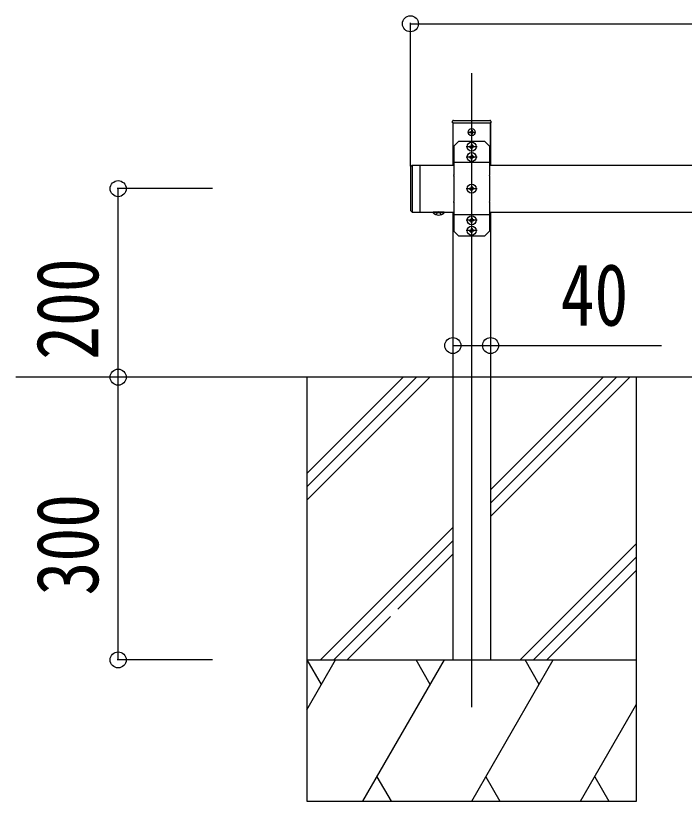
# Model space of a CAD drawing. Units: millimetres, scale not verified. Extents: x -10512 to 10512, y -7425 to 7425.
# Drawn here: x -2482 to -1772, y -3988 to -3155 of the extents above; entities that cross this region are included whole.
import ezdxf
from ezdxf.enums import TextEntityAlignment as Align

# ---------------------------------------------------------------- set-up
doc = ezdxf.new("R2010")
doc.units = ezdxf.units.MM
doc.header["$LTSCALE"] = 30
for name, color, linetype in [('0-3_YKK_12', 2, 'Continuous'), ('0-4_YKK_13', 4, 'Continuous'), ('0-5_YKK_A1', 4, 'Continuous'), ('0-6_YKK_D', 6, 'Continuous')]:
    doc.layers.add(name, color=color, linetype=linetype)
doc.styles.add('ＭＳ ゴシック', font='')
doc.styles.get('ＭＳ ゴシック').set_extended_font_data('MS Gothic')

msp = doc.modelspace()

# ---------------------------------------------------------------- linework, layer by layer
at = {"layer": '0-3_YKK_12'}
for p, q in [((-1997.84, -3888.33), (-1997.85, -3215.83)), ((-1997.85, -3282.48), (-1997.85, -3274.18)), ((-2002, -3278.33), (-1993.7, -3278.33)), ((-1997.84, -3299.56), (-1997.84, -3288.09)), ((-1992.11, -3293.83), (-2003.58, -3293.83)), ((-1997.84, -3310.56), (-1997.84, -3299.09)), ((-1992.11, -3304.83), (-2003.58, -3304.83)), ((-1997.84, -3344.06), (-1997.84, -3332.59)), ((-1992.11, -3338.33), (-2003.58, -3338.33)), ((-1997.84, -3377.56), (-1997.84, -3366.09)), ((-1992.11, -3371.83), (-2003.58, -3371.83)), ((-1992.11, -3382.83), (-2003.58, -3382.83)), ((-1997.84, -3388.56), (-1997.84, -3377.09))]:
    msp.add_line(p, q, dxfattribs=at)
at = {"layer": '0-4_YKK_13'}
for p, q in [((-2018.35, -3268.33), (-2018.25, -3266.76)), ((-2017.25, -3265.83), (-1978.44, -3265.83)), ((-2017.35, -3268.33), (-2018.35, -3268.33)), ((-2017.35, -3268.33), (-1978.34, -3268.33)), ((-1999.9, -3277.98), (-1999.9, -3278.68)), ((-1999.9, -3277.98), (-1998.7, -3277.98)), ((-1999.9, -3278.68), (-1998.7, -3278.68)), ((-1998.2, -3276.28), (-1997.5, -3276.28)), ((-1998.2, -3276.28), (-1998.2, -3277.48)), ((-1998.2, -3279.18), (-1998.2, -3280.38)), ((-1998.2, -3280.38), (-1997.5, -3280.38)), ((-1997.5, -3276.28), (-1997.5, -3277.48)), ((-1997.5, -3279.18), (-1997.5, -3280.38)), ((-1997, -3277.98), (-1995.8, -3277.98)), ((-1997, -3278.68), (-1995.8, -3278.68)), ((-1995.8, -3277.98), (-1995.8, -3278.68)), ((-2011.84, -3288.33), (-2016.84, -3293.33)), ((-1998.56, -3288.33), (-2011.84, -3288.33)), ((-1998.44, -3291.45), (-1998.46, -3292.49)), ((-1997.25, -3291.45), (-1997.23, -3292.49)), ((-1983.84, -3288.33), (-1997.13, -3288.33)), ((-1983.84, -3288.33), (-1978.84, -3293.33)), ((-2016.84, -3293.33), (-2016.84, -3323.61)), ((-2000.22, -3293.23), (-1999.18, -3293.21)), ((-2000.22, -3294.42), (-1999.18, -3294.44)), ((-1999.18, -3293.21), (-1998.57, -3293.1)), ((-1999.18, -3294.44), (-1998.57, -3294.56)), ((-1998.46, -3292.49), (-1998.57, -3293.1)), ((-1998.46, -3295.16), (-1998.57, -3294.56)), ((-1998.44, -3296.2), (-1998.46, -3295.16)), ((-1997.25, -3296.2), (-1997.23, -3295.16)), ((-1997.23, -3292.49), (-1997.12, -3293.1)), ((-1997.23, -3295.16), (-1997.12, -3294.56)), ((-1996.51, -3293.21), (-1997.12, -3293.1)), ((-1996.51, -3294.44), (-1997.12, -3294.56)), ((-1995.47, -3293.23), (-1996.51, -3293.21)), ((-1995.47, -3294.42), (-1996.51, -3294.44)), ((-1978.84, -3293.33), (-1978.84, -3323.61)), ((-2000.22, -3304.23), (-1999.18, -3304.21)), ((-2000.22, -3305.42), (-1999.18, -3305.44)), ((-1999.18, -3304.21), (-1998.57, -3304.1)), ((-1999.18, -3305.44), (-1998.57, -3305.56)), ((-1998.46, -3303.49), (-1998.57, -3304.1)), ((-1998.46, -3306.16), (-1998.57, -3305.56)), ((-1998.44, -3302.45), (-1998.46, -3303.49)), ((-1998.44, -3307.2), (-1998.46, -3306.16)), ((-1997.25, -3302.45), (-1997.23, -3303.49)), ((-1997.25, -3307.2), (-1997.23, -3306.16)), ((-1997.23, -3303.49), (-1997.12, -3304.1)), ((-1997.23, -3306.16), (-1997.12, -3305.56)), ((-1996.51, -3304.21), (-1997.12, -3304.1)), ((-1996.51, -3305.44), (-1997.12, -3305.56)), ((-1995.47, -3304.23), (-1996.51, -3304.21)), ((-1995.47, -3305.42), (-1996.51, -3305.44)), ((-2062.84, -3315.32), (-2062.84, -3361.32)), ((-2060.84, -3313.32), (-2060.84, -3363.32)), ((-2052.84, -3313.32), (-2052.84, -3363.32)), ((-1978.84, -3310.73), (-2016.84, -3310.73)), ((-2016.84, -3325.04), (-2016.84, -3351.61)), ((-1978.84, -3325.04), (-1978.84, -3351.61)), ((-2000.22, -3337.73), (-1999.18, -3337.71)), ((-2000.22, -3338.92), (-1999.18, -3338.94)), ((-1999.18, -3337.71), (-1998.57, -3337.6)), ((-1999.18, -3338.94), (-1998.57, -3339.06)), ((-1998.46, -3336.99), (-1998.57, -3337.6)), ((-1998.46, -3339.66), (-1998.57, -3339.06)), ((-1998.44, -3335.95), (-1998.46, -3336.99)), ((-1998.44, -3340.7), (-1998.46, -3339.66)), ((-1997.25, -3335.95), (-1997.23, -3336.99)), ((-1997.25, -3340.7), (-1997.23, -3339.66)), ((-1997.23, -3336.99), (-1997.12, -3337.6)), ((-1997.23, -3339.66), (-1997.12, -3339.06)), ((-1996.51, -3337.71), (-1997.12, -3337.6)), ((-1996.51, -3338.94), (-1997.12, -3339.06)), ((-1995.47, -3337.73), (-1996.51, -3337.71)), ((-1995.47, -3338.92), (-1996.51, -3338.94)), ((-2016.84, -3353.04), (-2016.84, -3383.33)), ((-1978.84, -3353.04), (-1978.84, -3383.33)), ((-2062.84, -3361.32), (-2060.84, -3363.32)), ((-2060.84, -3363.32), (-2050.84, -3363.32)), ((-2026.94, -3363.32), (-2038.74, -3363.32)), ((-2038.74, -3363.32), (-2038.74, -3363.84)), ((-2026.94, -3363.32), (-2038.74, -3363.32)), ((-2038.74, -3363.32), (-2038.74, -3363.84)), ((-2026.94, -3363.84), (-2038.74, -3363.84)), ((-2026.94, -3363.84), (-2038.74, -3363.84)), ((-2030.34, -3363.32), (-2035.34, -3363.32)), ((-2030.34, -3363.32), (-2035.34, -3363.32)), ((-2026.94, -3363.32), (-2026.94, -3363.84)), ((-2026.94, -3363.32), (-2026.94, -3363.84)), ((-1978.84, -3365.93), (-2016.84, -3365.93)), ((-2000.22, -3371.23), (-1999.18, -3371.21)), ((-2000.22, -3372.42), (-1999.18, -3372.44)), ((-1999.18, -3371.21), (-1998.57, -3371.1)), ((-1999.18, -3372.44), (-1998.57, -3372.56)), ((-1998.46, -3370.49), (-1998.57, -3371.1)), ((-1998.46, -3373.16), (-1998.57, -3372.56)), ((-1998.44, -3369.45), (-1998.46, -3370.49)), ((-1998.44, -3374.2), (-1998.46, -3373.16)), ((-1997.25, -3369.45), (-1997.23, -3370.49)), ((-1997.25, -3374.2), (-1997.23, -3373.16)), ((-1997.23, -3370.49), (-1997.12, -3371.1)), ((-1997.23, -3373.16), (-1997.12, -3372.56)), ((-1996.51, -3371.21), (-1997.12, -3371.1)), ((-1996.51, -3372.44), (-1997.12, -3372.56)), ((-1995.47, -3371.23), (-1996.51, -3371.21)), ((-1995.47, -3372.42), (-1996.51, -3372.44)), ((-2011.84, -3388.33), (-2016.84, -3383.33)), ((-2000.22, -3382.23), (-1999.18, -3382.21)), ((-2000.22, -3383.42), (-1999.18, -3383.44)), ((-1999.18, -3382.21), (-1998.57, -3382.1)), ((-1999.18, -3383.44), (-1998.57, -3383.56)), ((-1998.46, -3381.49), (-1998.57, -3382.1)), ((-1998.46, -3384.16), (-1998.57, -3383.56)), ((-1998.44, -3380.45), (-1998.46, -3381.49)), ((-1997.25, -3380.45), (-1997.23, -3381.49)), ((-1997.23, -3381.49), (-1997.12, -3382.1)), ((-1997.23, -3384.16), (-1997.12, -3383.56)), ((-1996.51, -3382.21), (-1997.12, -3382.1)), ((-1996.51, -3383.44), (-1997.12, -3383.56)), ((-1995.47, -3382.23), (-1996.51, -3382.21)), ((-1995.47, -3383.42), (-1996.51, -3383.44)), ((-1983.84, -3388.33), (-1978.84, -3383.33)), ((-2011.84, -3388.33), (-1998.56, -3388.33)), ((-1998.44, -3385.2), (-1998.46, -3384.16)), ((-1997.25, -3385.2), (-1997.23, -3384.16)), ((-1997.13, -3388.33), (-1983.84, -3388.33))]:
    msp.add_line(p, q, dxfattribs=at)
for points in [[(-1977.44, -3266.76), (-1977.35, -3268.33), (-1978.34, -3268.33)], [(-2062.84, -3315.32), (-2060.84, -3313.32), (-2050.84, -3313.32)], [(-2035.29, -3366.04), (-2033.99, -3363.38), (-2032.84, -3362.76)], [(-2035.29, -3366.04), (-2033.99, -3363.38), (-2032.84, -3362.76)], [(-2030.39, -3366.04), (-2031.69, -3363.38), (-2032.84, -3362.76)], [(-2030.39, -3366.04), (-2031.69, -3363.38), (-2032.84, -3362.76)]]:
    msp.add_lwpolyline(points, dxfattribs=at)
for centre, radius in [((-1997.85, -3278.33), 3.75), ((-1997.84, -3293.83), 4.74), ((-1997.84, -3304.83), 4.74), ((-1997.84, -3338.33), 4.74), ((-1997.84, -3371.83), 4.74), ((-1997.84, -3382.83), 4.74)]:
    msp.add_circle(centre, radius, dxfattribs=at)
for centre, radius, start, end in [((-2017.25, -3266.83), 1, 90, 176.5), ((-1978.44, -3266.83), 1, 3.5, 90), ((-1998.7, -3277.48), 0.5, 270, 0), ((-1998.7, -3279.18), 0.5, 0, 90), ((-1997, -3277.48), 0.5, 180, 270), ((-1997, -3279.18), 0.5, 90, 180), ((-1997.84, -3287.63), 1, 224.427, 315.573), ((-1997.84, -3293.83), 2.45, 75.9892, 104.0108), ((-1997.84, -3293.83), 2.45, 165.9892, 194.0108), ((-1997.84, -3293.83), 2.45, 255.9892, 284.0108), ((-1997.84, -3293.83), 2.45, 345.9892, 14.0108), ((-1997.84, -3304.83), 2.45, 165.9892, 194.0108), ((-1997.84, -3304.83), 2.45, 75.9892, 104.0108), ((-1997.84, -3304.83), 2.45, 255.9892, 284.0108), ((-1997.84, -3304.83), 2.45, 345.9892, 14.0108), ((-2017.54, -3324.33), 1, 314.427, 45.573), ((-1978.14, -3324.33), 1, 134.427, 225.573), ((-1997.84, -3338.33), 2.45, 165.9892, 194.0108), ((-1997.84, -3338.33), 2.45, 75.9892, 104.0108), ((-1997.84, -3338.33), 2.45, 255.9892, 284.0108), ((-1997.84, -3338.33), 2.45, 345.9892, 14.0108), ((-2017.54, -3352.33), 1, 314.427, 45.573), ((-1978.14, -3352.33), 1, 134.427, 225.573), ((-2032.84, -3358.41), 8.02, 222.61678, 317.38322), ((-2032.84, -3358.41), 8.02, 222.61678, 317.38322), ((-1997.84, -3371.83), 2.45, 165.9892, 194.0108), ((-1997.84, -3371.83), 2.45, 75.9892, 104.0108), ((-1997.84, -3371.83), 2.45, 255.9892, 284.0108), ((-1997.84, -3371.83), 2.45, 345.9892, 14.0108), ((-1997.84, -3382.83), 2.45, 165.9892, 194.0108), ((-1997.84, -3382.83), 2.45, 75.9892, 104.0108), ((-1997.84, -3382.83), 2.45, 345.9892, 14.0108), ((-1997.84, -3389.03), 1, 44.427, 135.573), ((-1997.84, -3382.83), 2.45, 255.9892, 284.0108)]:
    msp.add_arc(centre, radius, start, end, dxfattribs=at)
at = {"layer": '0-5_YKK_A1'}
for p, q in [((-2017.85, -3268.33), (-1977.84, -3268.33)), ((-2017.85, -3268.33), (-2017.85, -3313.32)), ((-1977.85, -3293.66), (-1977.84, -3268.33)), ((-1977.84, -3268.33), (-1977.84, -3313.32)), ((-2052.84, -3313.32), (-2016.84, -3313.32)), ((-1978.84, -3313.32), (-1370.84, -3313.32)), ((-2052.84, -3363.32), (-2016.84, -3363.32)), ((-2017.85, -3363.32), (-2017.85, -3838.33)), ((-1978.84, -3363.32), (-1370.84, -3363.32)), ((-1977.84, -3363.32), (-1977.84, -3838.33)), ((-1391.34, -3538.32), (-2481.53, -3538.32)), ((-2172.85, -3538.32), (-2172.84, -3988.33)), ((-2172.85, -3640.67), (-2070.5, -3538.32)), ((-2172.85, -3654.82), (-2056.35, -3538.32)), ((-2172.85, -3668.96), (-2042.21, -3538.32)), ((-1977.84, -3686.09), (-1830.08, -3538.32)), ((-1977.84, -3671.95), (-1844.22, -3538.32)), ((-1977.84, -3657.81), (-1858.36, -3538.32)), ((-1822.84, -3988.33), (-1822.85, -3538.32)), ((-2158.37, -3838.33), (-2017.85, -3697.81)), ((-2144.22, -3838.33), (-2017.85, -3711.95)), ((-1946.23, -3838.33), (-1822.85, -3714.94)), ((-2076.08, -3784.33), (-2017.85, -3726.09)), ((-1932.09, -3838.33), (-1822.84, -3729.08)), ((-1917.95, -3838.33), (-1822.84, -3743.22)), ((-2130.08, -3838.33), (-2084.08, -3792.33)), ((-2172.84, -3891.44), (-2142.18, -3838.33)), ((-2172.84, -3838.33), (-1822.84, -3838.33)), ((-2157.18, -3864.31), (-2172.18, -3838.33)), ((-2113.31, -3988.32), (-2026.71, -3838.33)), ((-2041.71, -3864.31), (-2056.71, -3838.33)), ((-2017.85, -3838.33), (-1977.84, -3838.33)), ((-1997.84, -3988.33), (-1911.24, -3838.33)), ((-1926.24, -3864.31), (-1941.24, -3838.33)), ((-1882.37, -3988.33), (-1822.84, -3885.22)), ((-2098.31, -3962.35), (-2083.31, -3988.32)), ((-1982.84, -3962.34), (-1967.84, -3988.33)), ((-1867.37, -3962.35), (-1852.37, -3988.33)), ((-2172.84, -3988.33), (-1822.84, -3988.33))]:
    msp.add_line(p, q, dxfattribs=at)
at = {"layer": '0-6_YKK_D'}
for p, q in [((-2062.84, -3314.32), (-2062.84, -3162.32)), ((-2062.84, -3163.32), (791.16, -3163.32)), ((-2272.85, -3338.32), (-2373.85, -3338.32)), ((-2372.85, -3538.32), (-2372.85, -3338.32)), ((-2372.85, -3838.32), (-2372.85, -3538.32)), ((-2272.85, -3838.32), (-2373.85, -3838.32))]:
    msp.add_line(p, q, dxfattribs=at)
msp.add_lwpolyline([(-2017.85, -3504.76), (-1977.84, -3504.76), (-1796.65, -3504.76)], dxfattribs=at)
for centre in [(-2062.84, -3163.32), (-2372.85, -3338.32), (-2017.85, -3504.76), (-1977.84, -3504.76), (-2372.85, -3538.32), (-2372.85, -3538.32), (-2372.85, -3838.32)]:
    msp.add_circle(centre, 8.5, dxfattribs=at)

# ---------------------------------------------------------------- texts
at = {"layer": '0-6_YKK_D', "style": 'ＭＳ ゴシック', "width": 0.8}
for s, p in [('200', (-2374.15, -3519.92)), ('300', (-2374.15, -3769.92))]:
    msp.add_text(s, height=65.98, rotation=90, dxfattribs=at).set_placement(p, align=Align.BOTTOM_LEFT)
msp.add_text('40', height=65.98, dxfattribs=at).set_placement((-1903.55, -3503.46), align=Align.BOTTOM_LEFT)

doc.saveas('drawing.dxf')
